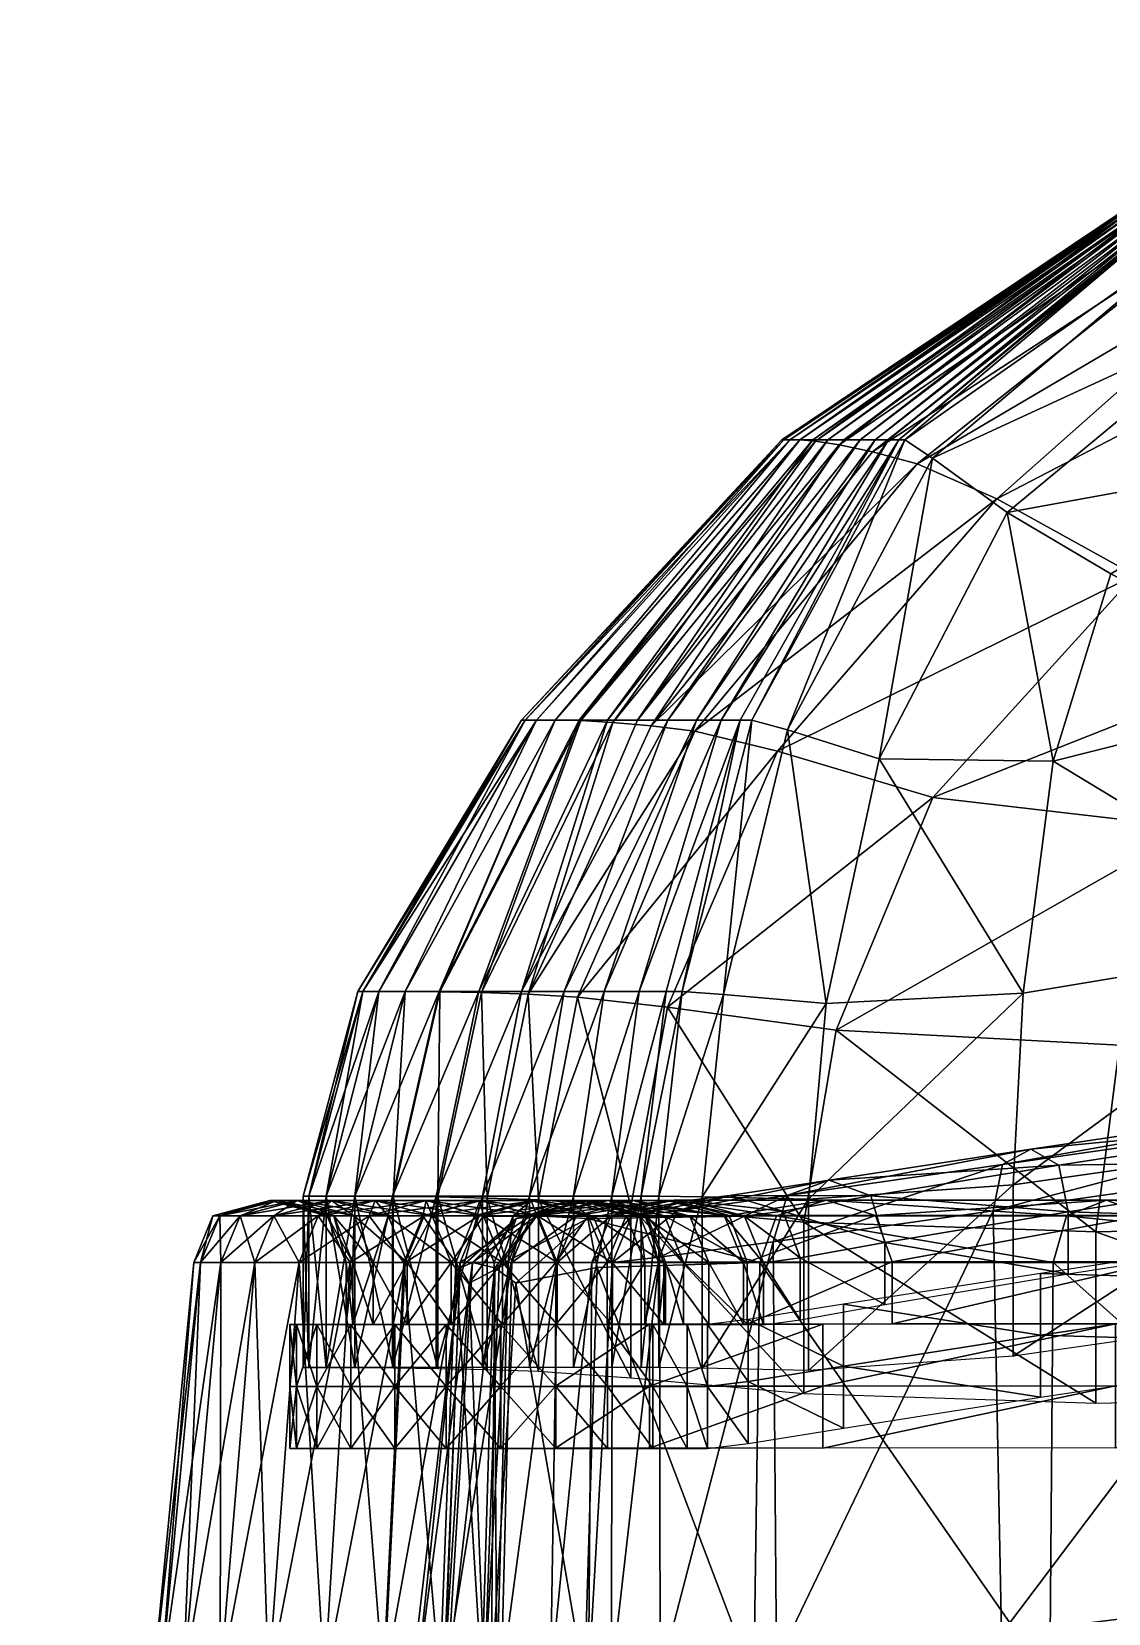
# Model space of a CAD drawing. Header units: centimetres. Extents: x -527 to 527, y -500 to 500.
# Drawn here: x -522.11 to -503, y 467.84 to 495.91 of the extents above; entities that cross this region are included whole.
import ezdxf

# ---------------------------------------------------------------- set-up
doc = ezdxf.new("R2010")
doc.units = ezdxf.units.CM
for name, color, linetype, true_color in [('Object015', 7, 'Continuous', 0x068771), ('Object017', 7, 'Continuous', 0x068771), ('Object021', 7, 'Continuous', 0x3d8706)]:
    doc.layers.add(name, color=color, linetype=linetype, true_color=true_color)

msp = doc.modelspace()

# ---------------------------------------------------------------- meshes
at = {"layer": 'Object015', "color": 31, "true_color": 0xe4b899}
mesh = msp.add_polyface(dxfattribs=at)
corners = [(-498.08, 473.69, -368.021), (-498.08, 472.59, -368.025), (-488.425, 473.692, -368.695), (-488.425, 474.792, -368.691), (-498.08, 474.79, -368.017), (-488.425, 475.892, -368.687), (-504.208, 473.872, -366.76), (-504.208, 472.772, -366.764), (-504.208, 471.672, -366.768), (-507.701, 472.224, -364.778), (-507.701, 471.124, -364.782), (-507.701, 473.324, -364.774), (-509.392, 473.051, -361.477), (-509.392, 471.951, -361.481), (-509.392, 470.851, -361.485), (-510.112, 471.862, -356.289), (-510.112, 470.762, -356.293), (-510.112, 472.962, -356.285), (-510.473, 472.964, -348.722), (-510.473, 471.864, -348.726), (-510.473, 470.764, -348.73), (-508.069, 471.872, 166.108), (-508.069, 470.772, 166.104), (-511.141, 470.768, 154.7), (-511.141, 471.869, 154.704), (-508.069, 472.972, 166.112), (-511.141, 472.969, 154.708), (-502.876, 472.975, 173.736), (-502.876, 471.875, 173.732), (-502.876, 470.775, 173.728), (-494.84, 471.877, 178.309), (-494.84, 470.777, 178.305), (-494.84, 472.977, 178.313)]
mesh.append_faces([[corners[k] for k in face] for face in [(0, 1, 2), (2, 3, 0), (4, 0, 3), (3, 5, 4), (0, 4, 6), (6, 7, 0), (1, 0, 7), (7, 8, 1), (9, 10, 8), (8, 7, 9), (11, 9, 7), (7, 6, 11), (9, 11, 12), (12, 13, 9), (10, 9, 13), (13, 14, 10), (15, 16, 14), (14, 13, 15), (17, 15, 13), (13, 12, 17), (15, 17, 18), (18, 19, 15), (16, 15, 19), (19, 20, 16), (21, 22, 23), (23, 24, 21), (25, 21, 24), (24, 26, 25), (21, 25, 27), (27, 28, 21), (22, 21, 28), (28, 29, 22), (30, 31, 29), (29, 28, 30), (32, 30, 28), (28, 27, 32)]], dxfattribs={"vtx2": -1, "color": 31})
mesh = msp.add_polyface(dxfattribs=at)
corners = [(-515.66, 472.965, -226.563), (-515.66, 471.865, -226.568), (-514.753, 471.865, -257.685), (-515.66, 470.765, -226.572), (-514.753, 470.765, -257.689), (-516.444, 471.865, -192.535), (-516.444, 470.765, -192.54), (-516.444, 472.965, -192.531), (-517.046, 472.965, -156.652), (-517.046, 471.865, -156.656), (-517.046, 470.765, -156.66), (-517.407, 471.865, -119.996), (-517.407, 470.765, -120), (-517.407, 472.965, -119.992), (-517.527, 472.965, -82.942), (-517.527, 471.865, -82.946), (-517.527, 470.765, -82.95), (-517.407, 471.865, -45.896), (-517.407, 470.765, -45.9), (-517.407, 472.965, -45.892), (-517.046, 472.965, -9.232), (-517.046, 471.865, -9.236), (-517.046, 470.765, -9.24), (-516.444, 471.865, 26.644), (-516.444, 470.765, 26.64), (-516.444, 472.965, 26.648), (-515.66, 472.965, 60.575), (-515.66, 471.865, 60.571), (-515.66, 470.765, 60.567), (-514.753, 471.865, 91.374), (-514.753, 472.965, 91.378)]
mesh.append_faces([[corners[k] for k in face] for face in [(0, 1, 2), (1, 3, 4), (5, 6, 3), (3, 1, 5), (7, 5, 1), (1, 0, 7), (5, 7, 8), (8, 9, 5), (6, 5, 9), (9, 10, 6), (11, 12, 10), (10, 9, 11), (13, 11, 9), (9, 8, 13), (11, 13, 14), (14, 15, 11), (12, 11, 15), (15, 16, 12), (17, 18, 16), (16, 15, 17), (19, 17, 15), (15, 14, 19), (17, 19, 20), (20, 21, 17), (18, 17, 21), (21, 22, 18), (23, 24, 22), (22, 21, 23), (25, 23, 21), (21, 20, 25), (23, 25, 26), (26, 27, 23), (24, 23, 27), (27, 28, 24), (28, 27, 29), (27, 26, 30)]], dxfattribs={"vtx2": -1, "color": 31})
mesh = msp.add_polyface(dxfattribs=at)
corners = [(-511.086, 471.864, -338.312), (-511.086, 470.764, -338.316), (-510.473, 470.764, -348.73), (-510.473, 471.864, -348.726), (-511.086, 472.964, -338.308), (-510.473, 472.964, -348.722), (-511.886, 472.964, -324.538), (-511.886, 471.864, -324.542), (-511.886, 470.764, -324.546), (-512.805, 471.864, -306.909), (-512.805, 470.764, -306.913), (-512.805, 472.964, -306.905), (-513.782, 472.964, -284.817), (-513.782, 471.865, -284.821), (-513.782, 470.764, -284.825), (-514.753, 471.865, -257.685), (-514.753, 470.765, -257.689), (-514.753, 472.964, -257.681), (-515.66, 472.965, -226.563), (-515.66, 471.865, -226.568), (-514.753, 471.865, 91.374), (-514.753, 470.765, 91.37), (-515.66, 470.765, 60.567), (-514.753, 472.965, 91.378), (-515.66, 471.865, 60.571), (-513.784, 472.966, 117.852), (-513.784, 471.866, 117.848), (-513.784, 470.766, 117.844), (-512.813, 471.867, 138.788), (-512.813, 470.767, 138.784), (-512.813, 472.967, 138.792), (-511.141, 472.969, 154.708), (-511.141, 471.869, 154.704), (-511.141, 470.768, 154.7)]
mesh.append_faces([[corners[k] for k in face] for face in [(0, 1, 2), (2, 3, 0), (4, 0, 3), (3, 5, 4), (0, 4, 6), (6, 7, 0), (1, 0, 7), (7, 8, 1), (9, 10, 8), (8, 7, 9), (11, 9, 7), (7, 6, 11), (9, 11, 12), (12, 13, 9), (10, 9, 13), (13, 14, 10), (15, 16, 14), (14, 13, 15), (17, 15, 13), (13, 12, 17), (15, 17, 18), (16, 15, 19), (20, 21, 22), (23, 20, 24), (20, 23, 25), (25, 26, 20), (21, 20, 26), (26, 27, 21), (28, 29, 27), (27, 26, 28), (30, 28, 26), (26, 25, 30), (28, 30, 31), (31, 32, 28), (29, 28, 32), (32, 33, 29)]], dxfattribs={"vtx2": -1, "color": 31})
at = {"layer": 'Object017', "color": 31, "true_color": 0xe4b899}
mesh = msp.add_polyface(dxfattribs=at)
corners = [(-492.933, 495.645, 96.768), (-501.94, 492.599, 94.766), (-501.222, 492.351, 121.222), (-493.409, 495.844, 65.631), (-502.352, 492.723, 63.749), (-493.583, 495.91, 31.158), (-502.549, 492.764, 29.476), (-493.602, 495.91, -5.267), (-502.624, 492.764, -6.748), (-493.469, 495.91, -306.783), (-502.094, 492.764, -306.863), (-502.216, 492.764, -284.562), (-493.5, 495.91, -284.361), (-493.44, 495.91, -324.584), (-501.979, 492.764, -324.604), (-493.415, 495.91, -338.407), (-501.879, 492.764, -338.407), (-493.396, 495.91, -348.893), (-501.802, 492.764, -348.893), (-492.008, 495.248, 123.184), (-500.106, 491.937, 141.813), (-508.653, 488.663, -155.764), (-502.624, 492.764, -154.881), (-502.549, 492.764, -191.106), (-493.583, 495.91, -190.225), (-493.602, 495.91, -153.8), (-493.558, 495.91, -224.909), (-502.451, 492.764, -225.549), (-508.477, 488.663, -191.825), (-493.53, 495.91, -256.679), (-502.338, 492.764, -257.079), (-508.653, 488.663, -7.958), (-502.67, 492.764, -43.62), (-493.613, 495.91, -42.258), (-493.617, 495.91, -79.533), (-502.685, 492.764, -80.815), (-508.76, 488.663, -44.731), (-493.613, 495.91, -116.809), (-502.67, 492.764, -118.01), (-506.721, 488.663, -348.893), (-501.756, 492.764, -356.683), (-493.384, 495.91, -356.683), (-493.178, 495.35, -362.194), (-501.427, 492.306, -362.126), (-492.574, 493.671, -365.844), (-500.501, 490.933, -365.571)]
mesh.append_faces([[corners[k] for k in face] for face in [(0, 1, 2), (3, 4, 1), (5, 6, 4), (4, 3, 5), (6, 5, 7), (7, 8, 6), (9, 10, 11), (11, 12, 9), (13, 14, 10), (15, 16, 14), (17, 18, 16), (19, 2, 20), (21, 22, 23), (24, 23, 22), (22, 25, 24), (23, 24, 26), (26, 27, 23), (28, 23, 27), (29, 30, 27), (27, 26, 29), (30, 29, 12), (12, 11, 30), (31, 8, 32), (33, 32, 8), (8, 7, 33), (32, 33, 34), (34, 35, 32), (36, 32, 35), (37, 38, 35), (35, 34, 37), (38, 37, 25), (25, 22, 38), (39, 18, 40), (41, 40, 18), (42, 43, 40), (44, 45, 43)]], dxfattribs={"vtx2": -1, "color": 31})
mesh = msp.add_polyface(dxfattribs=at)
corners = [(-501.94, 492.599, 94.766), (-507.777, 488.579, 93.131), (-507.187, 488.453, 119.62), (-502.352, 492.723, 63.749), (-508.196, 488.642, 62.213), (-502.549, 492.764, 29.476), (-508.477, 488.663, 28.103), (-502.624, 492.764, -6.748), (-508.653, 488.663, -7.958), (-502.094, 492.764, -306.863), (-507.407, 488.663, -306.928), (-507.694, 488.663, -284.725), (-501.979, 492.764, -324.604), (-507.137, 488.663, -324.62), (-501.879, 492.764, -338.407), (-506.902, 488.663, -338.407), (-501.802, 492.764, -348.893), (-506.721, 488.663, -348.893), (-509.329, 483.691, -356.683), (-509.532, 483.691, -348.893), (-506.613, 488.663, -356.683), (-508.695, 483.519, -362.108), (-506.122, 488.341, -362.076), (-508.872, 483.139, 155.308), (-506.118, 482.316, 165.851), (-502.529, 486.264, 165.789), (-504.979, 487.62, 155.77), (-502.549, 492.764, -191.106), (-508.477, 488.663, -191.825), (-508.653, 488.663, -155.764), (-502.451, 492.764, -225.549), (-508.246, 488.663, -226.073), (-502.338, 492.764, -257.079), (-507.98, 488.663, -257.406), (-502.216, 492.764, -284.562), (-511.116, 483.592, 118.737), (-502.67, 492.764, -43.62), (-508.76, 488.663, -44.731), (-502.685, 492.764, -80.815), (-508.795, 488.663, -81.861), (-502.67, 492.764, -118.01), (-508.76, 488.663, -118.99), (-502.624, 492.764, -154.881), (-509.871, 483.691, -338.407), (-510.311, 483.691, -324.629), (-510.817, 483.691, -306.964), (-511.354, 483.691, -284.815), (-507.066, 483.004, -365.498), (-504.797, 487.373, -365.37), (-503.982, 482.965, -367.48), (-510.34, 483.492, 139.683), (-506.393, 488.242, 140.44)]
mesh.append_faces([[corners[k] for k in face] for face in [(0, 1, 2), (3, 4, 1), (5, 6, 4), (7, 8, 6), (9, 10, 11), (12, 13, 10), (14, 15, 13), (16, 17, 15), (18, 19, 17), (17, 20, 18), (21, 18, 20), (20, 22, 21), (23, 24, 25), (25, 26, 23), (27, 28, 29), (30, 31, 28), (32, 33, 31), (34, 11, 33), (35, 2, 1), (36, 37, 8), (38, 39, 37), (40, 41, 39), (42, 29, 41), (43, 15, 17), (17, 19, 43), (15, 43, 44), (44, 13, 15), (45, 10, 13), (46, 11, 10), (33, 11, 46), (47, 21, 22), (22, 48, 47), (49, 47, 48), (50, 23, 26), (26, 51, 50), (51, 2, 35)]], dxfattribs={"vtx2": -1, "color": 31})
mesh = msp.add_polyface(dxfattribs=at)
corners = [(-507.187, 488.453, 119.62), (-501.222, 492.351, 121.222), (-501.94, 492.599, 94.766), (-507.777, 488.579, 93.131), (-502.352, 492.723, 63.749), (-508.196, 488.642, 62.213), (-502.549, 492.764, 29.476), (-508.477, 488.663, 28.103), (-502.624, 492.764, -6.748), (-507.694, 488.663, -284.725), (-502.216, 492.764, -284.562), (-502.094, 492.764, -306.863), (-507.407, 488.663, -306.928), (-501.979, 492.764, -324.604), (-507.137, 488.663, -324.62), (-501.879, 492.764, -338.407), (-506.902, 488.663, -338.407), (-501.802, 492.764, -348.893), (-496.332, 489.124, 167.107), (-502.529, 486.264, 165.789), (-499.764, 484.834, 170.793), (-494.661, 486.264, 173.344), (-498.505, 490.986, 156.966), (-504.979, 487.62, 155.77), (-500.106, 491.937, 141.813), (-506.393, 488.242, 140.44), (-498.984, 484.222, -368.682), (-503.982, 482.965, -367.48), (-502.956, 486.284, -366.882), (-499.51, 488.339, -367.571), (-498.764, 479.802, -369.182), (-506.118, 482.316, 165.851), (-501.532, 481.787, 172.586), (-508.246, 488.663, -226.073), (-502.451, 492.764, -225.549), (-502.338, 492.764, -257.079), (-507.98, 488.663, -257.406), (-508.795, 488.663, -81.861), (-502.685, 492.764, -80.815), (-502.67, 492.764, -118.01), (-508.76, 488.663, -118.99), (-502.624, 492.764, -154.881), (-501.756, 492.764, -356.683), (-506.613, 488.663, -356.683), (-506.721, 488.663, -348.893), (-501.427, 492.306, -362.126), (-506.122, 488.341, -362.076), (-500.501, 490.933, -365.571), (-504.797, 487.373, -365.37), (-491.655, 490.618, -368.065), (-494.568, 482.316, 176.783)]
mesh.append_faces([[corners[k] for k in face] for face in [(0, 1, 2), (3, 2, 4), (5, 4, 6), (7, 6, 8), (9, 10, 11), (12, 11, 13), (14, 13, 15), (16, 15, 17), (18, 19, 20), (20, 21, 18), (19, 18, 22), (22, 23, 19), (24, 25, 23), (23, 22, 24), (25, 24, 1), (1, 0, 25), (26, 27, 28), (28, 29, 26), (27, 26, 30), (31, 32, 20), (20, 19, 31), (33, 34, 35), (36, 35, 10), (37, 38, 39), (40, 39, 41), (42, 43, 44), (43, 42, 45), (45, 46, 43), (47, 48, 46), (46, 45, 47), (49, 29, 47), (48, 47, 29), (29, 28, 48), (32, 50, 21), (21, 20, 32), (48, 28, 27)]], dxfattribs={"vtx2": -1, "color": 31})
mesh = msp.add_polyface(dxfattribs=at)
corners = [(-512.819, 483.691, -192.221), (-513.15, 483.691, -156.25), (-508.653, 488.663, -155.764), (-508.477, 488.663, -191.825), (-512.388, 483.691, -226.361), (-508.246, 488.663, -226.073), (-512.819, 483.691, 27.346), (-508.477, 488.663, 28.103), (-508.653, 488.663, -7.958), (-513.15, 483.691, -8.624), (-515.481, 478.875, 27.01), (-512.364, 483.681, 61.366), (-508.196, 488.642, 62.213), (-511.793, 483.651, 92.23), (-507.777, 488.579, 93.131), (-511.116, 483.592, 118.737), (-513.349, 483.691, -119.531), (-508.76, 488.663, -118.99), (-516.228, 478.875, -119.771), (-516.321, 478.875, -82.694), (-513.415, 483.691, -82.437), (-508.795, 488.663, -81.861), (-513.349, 483.691, -45.344), (-508.76, 488.663, -44.731), (-516.228, 478.875, -45.616), (-515.948, 478.875, -8.921), (-511.327, 478.875, -338.407), (-509.871, 483.691, -338.407), (-509.532, 483.691, -348.893), (-511.947, 478.875, -324.633), (-510.311, 483.691, -324.629), (-507.137, 488.663, -324.62), (-510.817, 483.691, -306.964), (-512.66, 478.875, -306.98), (-513.417, 478.875, -284.855), (-511.354, 483.691, -284.815), (-507.407, 488.663, -306.928), (-511.889, 483.691, -257.586), (-514.171, 478.875, -257.667), (-507.98, 488.663, -257.406), (-510.34, 483.492, 139.683), (-506.393, 488.242, 140.44)]
mesh.append_faces([[corners[k] for k in face] for face in [(0, 1, 2), (2, 3, 0), (4, 0, 3), (3, 5, 4), (6, 7, 8), (8, 9, 6), (10, 6, 9), (7, 6, 11), (11, 12, 7), (13, 14, 12), (12, 11, 13), (14, 13, 15), (16, 17, 2), (2, 1, 16), (18, 16, 1), (19, 20, 16), (17, 16, 20), (20, 21, 17), (22, 23, 21), (21, 20, 22), (24, 22, 20), (25, 9, 22), (23, 22, 9), (9, 8, 23), (26, 27, 28), (29, 30, 27), (31, 30, 32), (33, 32, 30), (34, 35, 32), (36, 32, 35), (37, 35, 34), (4, 37, 38), (37, 4, 5), (5, 39, 37), (35, 37, 39), (15, 40, 41)]], dxfattribs={"vtx2": -1, "color": 31})
mesh = msp.add_polyface(dxfattribs=at)
corners = [(-512.819, 483.691, -192.221), (-512.388, 483.691, -226.361), (-514.874, 478.875, -226.489), (-515.481, 478.875, -192.397), (-513.15, 483.691, -156.25), (-515.948, 478.875, -156.466), (-513.15, 483.691, -8.624), (-515.948, 478.875, -8.921), (-515.481, 478.875, 27.01), (-512.819, 483.691, 27.346), (-514.862, 478.87, 60.989), (-512.364, 483.681, 61.366), (-514.123, 478.855, 91.83), (-511.793, 483.651, 92.23), (-513.298, 478.825, 118.345), (-516.228, 478.875, -119.771), (-513.349, 483.691, -119.531), (-516.321, 478.875, -82.694), (-513.415, 483.691, -82.437), (-516.228, 478.875, -45.616), (-513.349, 483.691, -45.344), (-513.417, 478.875, -284.855), (-514.171, 478.875, -257.667), (-511.889, 483.691, -257.586), (-514.931, 475.241, -257.693), (-515.702, 475.241, -226.532), (-516.369, 475.241, -192.456), (-516.88, 475.241, -156.539), (-513.115, 475.175, 139.235), (-512.421, 478.775, 139.347), (-516.369, 475.241, 26.898), (-516.88, 475.241, -9.019), (-515.694, 475.238, 60.864), (-514.899, 475.228, 91.697), (-514.026, 475.208, 118.214), (-517.187, 475.241, -119.851), (-517.29, 475.241, -82.779), (-517.187, 475.241, -45.707), (-512.66, 478.875, -306.98), (-513.274, 475.241, -306.985), (-514.105, 475.241, -284.868)]
mesh.append_faces([[corners[k] for k in face] for face in [(0, 1, 2), (2, 3, 0), (4, 0, 3), (3, 5, 4), (6, 7, 8), (9, 8, 10), (10, 11, 9), (11, 10, 12), (13, 12, 14), (4, 5, 15), (16, 15, 17), (18, 17, 19), (20, 19, 7), (21, 22, 23), (22, 2, 1), (24, 22, 21), (25, 2, 22), (26, 3, 2), (3, 26, 27), (27, 5, 3), (28, 29, 14), (30, 8, 7), (7, 31, 30), (32, 10, 8), (33, 12, 10), (34, 14, 12), (35, 15, 5), (5, 27, 35), (15, 35, 36), (36, 17, 15), (37, 19, 17), (17, 36, 37), (19, 37, 31), (31, 7, 19), (38, 39, 40), (40, 21, 38)]], dxfattribs={"vtx2": -1, "color": 31})
mesh = msp.add_polyface(dxfattribs=at)
corners = [(-510.563, 478.875, -356.683), (-510.85, 478.875, -348.893), (-509.532, 483.691, -348.893), (-514.123, 478.855, 91.83), (-511.793, 483.651, 92.23), (-512.364, 483.681, 61.366), (-513.298, 478.825, 118.345), (-511.116, 483.592, 118.737), (-511.327, 478.875, -338.407), (-509.871, 483.691, -338.407), (-511.947, 478.875, -324.633), (-510.311, 483.691, -324.629), (-512.66, 478.875, -306.98), (-510.817, 483.691, -306.964), (-513.417, 478.875, -284.855), (-510.34, 483.492, 139.683), (-512.421, 478.775, 139.347), (-508.872, 483.139, 155.308), (-510.823, 478.598, 155.237), (-510.975, 475.241, -356.683), (-509.829, 478.822, -362.162), (-510.207, 475.228, -362.18), (-510.975, 472.2, -356.683), (-510.207, 472.187, -362.18), (-511.289, 472.2, -348.893), (-511.289, 475.241, -348.893), (-513.115, 475.175, 139.235), (-513.115, 472.134, 139.235), (-511.473, 472.016, 155.213), (-511.473, 475.057, 155.213), (-508.403, 474.783, 166.605), (-508.403, 471.741, 166.605), (-511.813, 475.241, -338.407), (-511.813, 472.2, -338.407), (-512.493, 472.2, -324.635), (-512.493, 475.241, -324.635), (-513.274, 475.241, -306.985), (-513.274, 472.2, -306.985)]
mesh.append_faces([[corners[k] for k in face] for face in [(0, 1, 2), (3, 4, 5), (6, 7, 4), (2, 1, 8), (9, 8, 10), (11, 10, 12), (13, 12, 14), (15, 7, 6), (6, 16, 15), (17, 15, 16), (16, 18, 17), (19, 0, 20), (20, 21, 19), (22, 19, 21), (21, 23, 22), (19, 22, 24), (24, 25, 19), (0, 19, 25), (25, 1, 0), (26, 27, 28), (28, 29, 26), (16, 26, 29), (29, 18, 16), (18, 29, 30), (29, 28, 31), (32, 8, 1), (1, 25, 32), (33, 32, 25), (25, 24, 33), (32, 33, 34), (34, 35, 32), (8, 32, 35), (35, 10, 8), (36, 12, 10), (10, 35, 36), (35, 34, 37)]], dxfattribs={"vtx2": -1, "color": 31})
mesh = msp.add_polyface(dxfattribs=at)
corners = [(-498.764, 479.802, -369.182), (-504.515, 478.842, -367.878), (-503.982, 482.965, -367.48), (-509.329, 483.691, -356.683), (-508.695, 483.519, -362.108), (-509.829, 478.822, -362.162), (-510.563, 478.875, -356.683), (-509.532, 483.691, -348.893), (-506.118, 482.316, 165.851), (-508.872, 483.139, 155.308), (-510.823, 478.598, 155.237), (-507.832, 478.187, 166.417), (-501.532, 481.787, 172.586), (-502.803, 477.922, 173.803), (-494.568, 482.316, 176.783), (-495.088, 478.187, 178.313), (-507.066, 483.004, -365.498), (-508.008, 478.663, -365.716), (-498.691, 476.3, -369.348), (-498.691, 473.259, -369.348), (-504.692, 472.399, -368.011), (-504.692, 475.44, -368.011), (-495.262, 474.783, 178.823), (-503.226, 474.607, 174.208), (-495.262, 471.741, 178.823), (-503.226, 471.565, 174.208), (-508.322, 475.189, -365.789), (-508.322, 472.147, -365.789), (-510.207, 472.187, -362.18), (-510.207, 475.228, -362.18), (-508.403, 474.783, 166.605), (-508.403, 471.741, 166.605), (-511.473, 475.057, 155.213)]
mesh.append_faces([[corners[k] for k in face] for face in [(0, 1, 2), (3, 4, 5), (5, 6, 3), (7, 3, 6), (8, 9, 10), (10, 11, 8), (12, 8, 11), (11, 13, 12), (14, 12, 13), (13, 15, 14), (16, 2, 1), (1, 17, 16), (4, 16, 17), (17, 5, 4), (18, 19, 20), (20, 21, 18), (0, 18, 21), (21, 1, 0), (22, 15, 13), (13, 23, 22), (24, 22, 23), (23, 25, 24), (26, 17, 1), (1, 21, 26), (27, 26, 21), (21, 20, 27), (26, 27, 28), (28, 29, 26), (17, 26, 29), (29, 5, 17), (30, 11, 10), (31, 30, 32), (30, 31, 25), (25, 23, 30), (11, 30, 23), (23, 13, 11)]], dxfattribs={"vtx2": -1, "color": 31})
mesh = msp.add_polyface(dxfattribs=at)
corners = [(-513.417, 478.875, -284.855), (-514.105, 475.241, -284.868), (-514.931, 475.241, -257.693), (-514.931, 472.2, -257.693), (-514.105, 472.2, -284.869), (-515.702, 472.2, -226.532), (-515.702, 475.241, -226.532), (-514.171, 478.875, -257.667), (-514.874, 478.875, -226.489), (-516.369, 475.241, -192.456), (-516.369, 472.2, -192.456), (-516.88, 472.2, -156.539), (-516.88, 475.241, -156.539), (-513.298, 478.825, 118.345), (-514.026, 475.208, 118.214), (-513.115, 475.175, 139.235), (-513.115, 472.134, 139.235), (-514.026, 472.167, 118.214), (-516.369, 472.2, 26.898), (-516.369, 475.241, 26.898), (-516.88, 475.241, -9.019), (-516.88, 472.2, -9.019), (-515.694, 472.196, 60.864), (-515.694, 475.238, 60.864), (-515.481, 478.875, 27.01), (-514.862, 478.87, 60.989), (-514.899, 475.228, 91.697), (-514.899, 472.186, 91.697), (-514.123, 478.855, 91.83), (-517.187, 472.2, -119.851), (-517.187, 475.241, -119.851), (-517.29, 472.2, -82.779), (-517.29, 475.241, -82.779), (-517.187, 472.2, -45.707), (-517.187, 475.241, -45.707), (-513.274, 472.2, -306.985), (-513.274, 475.241, -306.985), (-512.493, 475.241, -324.635)]
mesh.append_faces([[corners[k] for k in face] for face in [(0, 1, 2), (3, 2, 1), (1, 4, 3), (2, 3, 5), (5, 6, 2), (7, 2, 6), (8, 6, 9), (10, 9, 6), (6, 5, 10), (9, 10, 11), (11, 12, 9), (13, 14, 15), (16, 15, 14), (14, 17, 16), (18, 19, 20), (20, 21, 18), (19, 18, 22), (22, 23, 19), (24, 19, 23), (25, 23, 26), (27, 26, 23), (23, 22, 27), (26, 27, 17), (17, 14, 26), (28, 26, 14), (29, 30, 12), (12, 11, 29), (30, 29, 31), (31, 32, 30), (33, 34, 32), (32, 31, 33), (34, 33, 21), (21, 20, 34), (35, 36, 37), (36, 35, 4), (4, 1, 36)]], dxfattribs={"vtx2": -1, "color": 31})
at = {"layer": 'Object021', "color": 31, "true_color": 0xe4b899}
mesh = msp.add_polyface(dxfattribs=at)
corners = [(-494.998, 475.174, 178.638), (-494.54, 474.906, 177.721), (-502.319, 474.904, 173.459), (-503.032, 475.173, 174.23), (-495.456, 474.892, 179.553), (-503.745, 474.892, 174.998), (-508.011, 475.171, 167.179), (-508.891, 474.891, 167.701), (-507.132, 474.9, 166.655), (-507.958, 475.525, -365.003), (-507.214, 475.245, -364.317), (-503.88, 475.793, -366.165), (-504.38, 476.074, -367.062), (-508.702, 475.256, -365.691), (-504.881, 475.806, -367.962), (-498.176, 476.992, -368.35), (-498.452, 476.725, -369.337), (-497.9, 476.71, -367.364), (-488.354, 477.812, -368.021), (-488.462, 478.094, -369.026), (-488.569, 477.827, -370.033), (-495.609, 474.065, 179.855), (-503.983, 474.065, 175.252), (-508.95, 474.432, -365.923), (-505.048, 474.984, -368.264), (-498.544, 475.902, -369.669), (-488.605, 477.004, -370.372), (-497.808, 475.882, -367.039), (-497.808, 474.782, -367.043), (-488.319, 475.884, -367.693), (-488.319, 476.984, -367.689), (-503.713, 474.965, -365.868), (-503.713, 473.865, -365.872), (-506.966, 474.418, -364.092), (-506.838, 474.076, 166.478), (-502.081, 474.081, 173.2)]
mesh.append_faces([[corners[k] for k in face] for face in [(0, 1, 2), (2, 3, 0), (4, 0, 3), (3, 5, 4), (6, 7, 5), (5, 3, 6), (8, 6, 3), (3, 2, 8), (9, 10, 11), (11, 12, 9), (13, 9, 12), (12, 14, 13), (15, 16, 14), (14, 12, 15), (17, 15, 12), (12, 11, 17), (15, 17, 18), (18, 19, 15), (16, 15, 19), (19, 20, 16), (21, 4, 5), (22, 5, 7), (23, 13, 14), (14, 24, 23), (16, 25, 24), (24, 14, 16), (25, 16, 20), (20, 26, 25), (27, 28, 29), (17, 27, 30), (27, 17, 11), (11, 31, 27), (28, 27, 31), (31, 32, 28), (10, 33, 31), (31, 11, 10), (34, 8, 2), (35, 2, 1)]], dxfattribs={"vtx2": -1, "color": 31})
mesh = msp.add_polyface(dxfattribs=at)
corners = [(-495.632, 466.643, 179.851), (-495.702, 446.577, 179.847), (-483.918, 446.577, 182.258), (-504.039, 466.643, 175.247), (-504.209, 446.577, 175.241), (-509.294, 466.643, 167.866), (-509.625, 446.577, 167.855), (-512.299, 466.62, 161.346), (-510.954, 466.726, -362.209), (-510.926, 446.635, -362.213), (-511.89, 446.577, -356.679), (-508.89, 466.976, -365.927), (-508.711, 446.807, -365.931), (-504.899, 467.475, -368.268), (-504.451, 447.151, -368.272), (-508.513, 413.702, -365.934), (-503.954, 413.875, -368.275), (-497.351, 447.725, -369.677), (-498.246, 468.308, -369.673), (-488.158, 469.307, -370.376), (-496.357, 414.161, -369.68), (-486.815, 448.414, -370.38), (-495.609, 474.065, 179.855), (-483.9, 466.643, 182.262), (-503.983, 474.065, 175.252), (-509.184, 474.065, 167.872), (-512.074, 473.973, 161.337), (-510.963, 474.157, -362.205), (-511.821, 466.643, -356.674), (-508.95, 474.432, -365.923), (-505.048, 474.984, -368.264), (-498.544, 475.902, -369.669), (-488.605, 477.004, -370.372), (-509.476, 474.063, -348.622), (-509.476, 472.963, -348.626), (-509.12, 472.96, -356.056), (-510.088, 474.064, -338.251), (-510.088, 472.964, -338.255), (-510.887, 474.064, -324.48), (-510.887, 472.964, -324.484), (-510.54, 472.97, 156.67), (-510.857, 472.969, 155.172), (-510.857, 474.069, 155.176), (-510.981, 474.069, 154.333), (-510.981, 472.969, 154.329), (-511.223, 472.969, 149.789)]
mesh.append_faces([[corners[k] for k in face] for face in [(0, 1, 2), (1, 0, 3), (3, 4, 1), (5, 6, 4), (4, 3, 5), (6, 5, 7), (8, 9, 10), (11, 12, 9), (9, 8, 11), (12, 11, 13), (13, 14, 12), (15, 12, 14), (16, 14, 17), (18, 17, 14), (14, 13, 18), (17, 18, 19), (20, 17, 21), (22, 0, 23), (0, 22, 24), (24, 3, 0), (25, 5, 3), (3, 24, 25), (5, 25, 26), (26, 7, 5), (27, 8, 28), (29, 11, 8), (8, 27, 29), (11, 29, 30), (30, 13, 11), (31, 18, 13), (13, 30, 31), (32, 19, 18), (33, 34, 35), (36, 37, 34), (38, 39, 37), (40, 41, 42), (43, 44, 45), (42, 41, 44)]], dxfattribs={"vtx2": -1, "color": 31})
mesh = msp.add_polyface(dxfattribs=at)
corners = [(-503.745, 474.892, 174.998), (-503.983, 474.065, 175.252), (-495.609, 474.065, 179.855), (-508.891, 474.891, 167.701), (-509.184, 474.065, 167.872), (-512.237, 474.843, 160.19), (-512.074, 473.973, 161.337), (-510.651, 474.981, -362.056), (-510.963, 474.157, -362.205), (-511.798, 474.065, -356.67), (-498.246, 468.308, -369.673), (-498.544, 475.902, -369.669), (-488.605, 477.004, -370.372), (-506.966, 474.418, -364.092), (-506.966, 473.318, -364.096), (-503.713, 473.865, -365.872), (-503.713, 474.965, -365.868), (-508.779, 474.974, -361.184), (-508.467, 474.148, -361.042), (-508.467, 473.048, -361.046), (-509.12, 474.06, -356.052), (-509.12, 472.96, -356.056), (-509.455, 474.886, -356.126), (-509.812, 474.888, -348.651), (-509.476, 474.063, -348.622), (-509.476, 472.963, -348.626), (-510.088, 474.064, -338.251), (-510.425, 474.889, -338.266), (-511.224, 474.889, -324.495), (-510.887, 474.064, -324.48), (-510.088, 472.964, -338.255), (-510.887, 472.964, -324.484), (-511.807, 474.064, -306.852), (-506.838, 474.076, 166.478), (-506.838, 472.976, 166.474), (-509.408, 472.972, 160.035), (-509.408, 474.072, 160.039), (-507.132, 474.9, 166.655), (-502.319, 474.904, 173.459), (-502.081, 474.081, 173.2), (-502.081, 472.981, 173.196), (-494.387, 474.084, 177.412), (-494.387, 472.984, 177.408), (-494.54, 474.906, 177.721), (-510.54, 474.07, 156.674), (-510.857, 474.069, 155.176), (-511.191, 474.894, 155.254), (-510.874, 474.894, 156.753), (-510.54, 472.97, 156.67), (-511.223, 472.969, 149.789), (-511.223, 474.069, 149.793), (-510.981, 474.069, 154.333), (-511.315, 474.894, 154.411), (-510.981, 472.969, 154.329)]
mesh.append_faces([[corners[k] for k in face] for face in [(0, 1, 2), (3, 4, 1), (5, 6, 4), (7, 8, 9), (10, 11, 12), (13, 14, 15), (15, 16, 13), (17, 18, 13), (14, 13, 18), (18, 19, 14), (20, 21, 19), (19, 18, 20), (22, 20, 18), (23, 24, 20), (21, 20, 24), (25, 24, 26), (27, 26, 24), (28, 29, 26), (30, 26, 29), (31, 29, 32), (33, 34, 35), (35, 36, 33), (37, 33, 36), (38, 39, 33), (34, 33, 39), (39, 40, 34), (41, 42, 40), (40, 39, 41), (43, 41, 39), (44, 45, 46), (36, 44, 47), (44, 36, 35), (35, 48, 44), (45, 44, 48), (49, 50, 51), (52, 51, 50), (46, 45, 51), (53, 51, 45)]], dxfattribs={"vtx2": -1, "color": 31})
mesh = msp.add_polyface(dxfattribs=at)
corners = [(-508.011, 475.171, 167.179), (-507.132, 474.9, 166.655), (-509.732, 474.896, 160.142), (-510.703, 475.168, 160.444), (-508.891, 474.891, 167.701), (-512.237, 474.843, 160.19), (-510.425, 474.889, -338.266), (-511.436, 475.164, -338.319), (-512.235, 475.164, -324.549), (-511.224, 474.889, -324.495), (-509.812, 474.888, -348.651), (-510.822, 475.164, -348.747), (-510.459, 475.163, -356.357), (-511.463, 474.889, -356.59), (-511.831, 474.89, -348.845), (-509.455, 474.886, -356.126), (-508.779, 474.974, -361.184), (-509.715, 475.252, -361.619), (-510.651, 474.981, -362.056), (-507.958, 475.525, -365.003), (-508.702, 475.256, -365.691), (-507.214, 475.245, -364.317), (-509.184, 474.065, 167.872), (-511.798, 474.065, -356.67), (-508.95, 474.432, -365.923), (-510.963, 474.157, -362.205), (-506.966, 474.418, -364.092), (-508.467, 474.148, -361.042), (-509.12, 474.06, -356.052), (-509.476, 474.063, -348.622), (-510.088, 474.064, -338.251), (-510.887, 474.064, -324.48), (-512.144, 474.889, -306.866), (-509.408, 474.072, 160.039), (-511.191, 474.894, 155.254), (-510.874, 474.894, 156.753), (-510.54, 474.07, 156.674), (-511.876, 475.167, 156.98), (-512.193, 475.167, 155.481), (-511.223, 474.069, 149.793), (-511.558, 474.893, 149.863), (-511.315, 474.894, 154.411), (-510.981, 474.069, 154.333)]
mesh.append_faces([[corners[k] for k in face] for face in [(0, 1, 2), (2, 3, 0), (4, 0, 3), (3, 5, 4), (6, 7, 8), (8, 9, 6), (7, 6, 10), (10, 11, 7), (12, 13, 14), (14, 11, 12), (15, 12, 11), (11, 10, 15), (12, 15, 16), (16, 17, 12), (13, 12, 17), (17, 18, 13), (19, 20, 18), (18, 17, 19), (21, 19, 17), (17, 16, 21), (22, 4, 5), (23, 13, 18), (20, 24, 25), (25, 18, 20), (26, 21, 16), (27, 16, 15), (28, 15, 10), (29, 10, 6), (30, 6, 9), (31, 9, 32), (33, 2, 1), (34, 35, 36), (35, 2, 33), (37, 3, 2), (2, 35, 37), (35, 34, 38), (39, 40, 41), (42, 41, 34)]], dxfattribs={"vtx2": -1, "color": 31})
mesh = msp.add_polyface(dxfattribs=at)
corners = [(-516.794, 475.165, 26.663), (-517.806, 474.89, 26.682), (-517.022, 474.89, 60.619), (-517.396, 475.165, -9.219), (-518.408, 474.89, -9.206), (-517.757, 475.165, -45.881), (-518.769, 474.89, -45.875), (-516.744, 474.89, -45.889), (-516.865, 474.89, -82.934), (-517.877, 475.165, -82.933), (-518.89, 474.89, -82.934), (-517.757, 475.165, -119.986), (-518.769, 474.89, -119.994), (-516.744, 474.89, -119.98), (-516.383, 474.89, -156.636), (-517.396, 475.165, -156.648), (-518.408, 474.89, -156.663), (-516.794, 475.165, -192.53), (-517.806, 474.89, -192.551), (-516.01, 475.165, -226.565), (-517.022, 474.89, -226.593), (-517.36, 474.065, 60.625), (-516.452, 474.065, 91.442), (-518.144, 474.065, 26.686), (-518.746, 474.065, -9.205), (-519.107, 474.065, -45.876), (-519.227, 474.065, -82.938), (-519.107, 474.065, -119.999), (-518.746, 474.065, -156.67), (-518.144, 474.065, -192.561), (-517.36, 474.065, -226.605)]
mesh.append_faces([[corners[k] for k in face] for face in [(0, 1, 2), (1, 0, 3), (3, 4, 1), (5, 6, 4), (4, 3, 5), (7, 5, 3), (5, 7, 8), (8, 9, 5), (6, 5, 9), (9, 10, 6), (11, 12, 10), (10, 9, 11), (13, 11, 9), (9, 8, 13), (11, 13, 14), (14, 15, 11), (12, 11, 15), (15, 16, 12), (17, 18, 16), (16, 15, 17), (19, 20, 18), (2, 21, 22), (1, 23, 21), (21, 2, 1), (23, 1, 4), (4, 24, 23), (6, 25, 24), (24, 4, 6), (25, 6, 10), (10, 26, 25), (12, 27, 26), (26, 10, 12), (27, 12, 16), (16, 28, 27), (18, 29, 28), (28, 16, 18), (29, 18, 20), (20, 30, 29)]], dxfattribs={"vtx2": -1, "color": 31})
mesh = msp.add_polyface(dxfattribs=at)
corners = [(-515.103, 475.165, 91.399), (-516.115, 474.89, 91.433), (-515.164, 474.89, 117.579), (-514.998, 474.89, 60.564), (-516.01, 475.165, 60.593), (-517.022, 474.89, 60.619), (-516.794, 475.165, 26.663), (-515.782, 474.89, 26.642), (-516.383, 474.89, -9.233), (-517.396, 475.165, -9.219), (-516.744, 474.89, -45.889), (-515.782, 474.89, -192.511), (-516.794, 475.165, -192.53), (-517.396, 475.165, -156.648), (-516.383, 474.89, -156.636), (-514.998, 474.89, -226.539), (-516.01, 475.165, -226.565), (-517.806, 474.89, -192.551), (-515.103, 475.165, -257.684), (-516.115, 474.89, -257.72), (-517.022, 474.89, -226.593), (-516.452, 474.065, 91.442), (-515.5, 474.065, 117.597), (-516.452, 474.065, -257.734), (-517.36, 474.065, -226.605), (-515.143, 474.89, -284.866), (-515.481, 474.065, -284.883), (-515.444, 474.064, -192.507), (-514.661, 474.064, -226.533), (-516.046, 474.065, -156.634), (-516.744, 474.89, -119.98), (-516.407, 474.065, -119.981), (-516.865, 474.89, -82.934), (-516.527, 474.065, -82.938), (-516.407, 474.065, -45.894), (-516.046, 474.065, -9.241), (-515.444, 474.065, 26.632)]
mesh.append_faces([[corners[k] for k in face] for face in [(0, 1, 2), (3, 4, 0), (1, 0, 4), (4, 5, 1), (5, 4, 6), (7, 6, 4), (4, 3, 7), (6, 7, 8), (8, 9, 6), (9, 8, 10), (11, 12, 13), (13, 14, 11), (12, 11, 15), (15, 16, 12), (17, 12, 16), (18, 19, 20), (20, 16, 18), (1, 21, 22), (22, 2, 1), (21, 1, 5), (19, 23, 24), (24, 20, 19), (23, 19, 25), (25, 26, 23), (11, 27, 28), (27, 11, 14), (14, 29, 27), (30, 31, 29), (29, 14, 30), (31, 30, 32), (32, 33, 31), (10, 34, 33), (33, 32, 10), (34, 10, 8), (8, 35, 34), (7, 36, 35), (35, 8, 7), (36, 7, 3)]], dxfattribs={"vtx2": -1, "color": 31})
mesh = msp.add_polyface(dxfattribs=at)
corners = [(-515.164, 474.89, 117.579), (-514.153, 475.166, 117.516), (-515.103, 475.165, 91.399), (-514.091, 474.891, 91.362), (-513.143, 474.891, 117.452), (-514.998, 474.89, 60.564), (-514.091, 474.889, -257.651), (-515.103, 475.165, -257.684), (-516.01, 475.165, -226.565), (-514.998, 474.89, -226.539), (-513.12, 474.889, -284.782), (-514.132, 475.165, -284.823), (-516.115, 474.89, -257.72), (-515.143, 474.89, -284.866), (-513.155, 475.164, -306.914), (-514.166, 474.89, -306.964), (-512.235, 475.164, -324.549), (-513.246, 474.89, -324.604), (-513.81, 473.973, 155.361), (-513.507, 474.843, 155.65), (-513.319, 474.891, 154.858), (-513.653, 474.065, 154.93), (-513.564, 474.89, 150.262), (-513.899, 474.065, 150.325), (-514.503, 474.065, -306.984), (-515.481, 474.065, -284.883), (-513.583, 474.065, -324.625), (-512.783, 474.064, -284.771), (-513.754, 474.064, -257.643), (-514.661, 474.064, -226.533), (-515.782, 474.89, -192.511), (-514.661, 474.065, 60.552), (-515.444, 474.065, 26.632), (-513.754, 474.066, 91.348), (-512.806, 474.066, 117.427), (-514.285, 474.064, 157.521), (-513.146, 474.89, 157.266), (-513.24, 475.166, 137.381), (-514.246, 474.89, 137.512), (-514.582, 474.065, 137.553), (-515.5, 474.065, 117.597)]
mesh.append_faces([[corners[k] for k in face] for face in [(0, 1, 2), (3, 2, 1), (1, 4, 3), (2, 3, 5), (6, 7, 8), (8, 9, 6), (7, 6, 10), (10, 11, 7), (12, 7, 11), (11, 13, 12), (14, 15, 13), (13, 11, 14), (16, 17, 15), (18, 19, 20), (21, 20, 22), (22, 23, 21), (15, 24, 25), (25, 13, 15), (24, 15, 17), (17, 26, 24), (27, 10, 6), (28, 6, 9), (9, 29, 28), (29, 9, 30), (5, 31, 32), (3, 33, 31), (31, 5, 3), (33, 3, 4), (4, 34, 33), (35, 36, 19), (37, 38, 22), (4, 1, 37), (38, 37, 1), (1, 0, 38), (38, 39, 23), (23, 22, 38), (39, 38, 0), (0, 40, 39)]], dxfattribs={"vtx2": -1, "color": 31})
mesh = msp.add_polyface(dxfattribs=at)
corners = [(-512.317, 475.167, 154.636), (-513.319, 474.891, 154.858), (-513.507, 474.843, 155.65), (-512.193, 475.167, 155.481), (-511.315, 474.894, 154.411), (-511.191, 474.894, 155.254), (-511.558, 474.893, 149.863), (-512.561, 475.167, 150.063), (-513.564, 474.89, 150.262), (-512.144, 474.889, -306.866), (-513.155, 475.164, -306.914), (-514.132, 475.165, -284.823), (-513.12, 474.889, -284.782), (-511.224, 474.889, -324.495), (-512.235, 475.164, -324.549), (-514.166, 474.89, -306.964), (-511.436, 475.164, -338.319), (-512.447, 474.89, -338.373), (-513.246, 474.89, -324.604), (-510.822, 475.164, -348.747), (-511.831, 474.89, -348.845), (-512.784, 474.065, -338.394), (-513.583, 474.065, -324.625), (-512.168, 474.065, -348.88), (-511.463, 474.889, -356.59), (-511.798, 474.065, -356.67), (-511.807, 474.064, -306.852), (-512.233, 474.892, 137.247), (-511.897, 474.068, 137.2), (-512.806, 474.066, 117.427), (-513.143, 474.891, 117.452), (-511.223, 474.069, 149.793), (-513.886, 473.972, 158.87), (-512.237, 474.843, 160.19), (-513.146, 474.89, 157.266), (-511.876, 475.167, 156.98), (-510.703, 475.168, 160.444), (-510.874, 474.894, 156.753), (-513.24, 475.166, 137.381)]
mesh.append_faces([[corners[k] for k in face] for face in [(0, 1, 2), (2, 3, 0), (4, 0, 3), (3, 5, 4), (0, 4, 6), (6, 7, 0), (1, 0, 7), (7, 8, 1), (9, 10, 11), (11, 12, 9), (10, 9, 13), (13, 14, 10), (15, 10, 14), (16, 17, 18), (18, 14, 16), (17, 16, 19), (19, 20, 17), (17, 21, 22), (22, 18, 17), (21, 17, 20), (20, 23, 21), (24, 25, 23), (23, 20, 24), (26, 9, 12), (27, 28, 29), (29, 30, 27), (28, 27, 6), (6, 31, 28), (32, 33, 34), (35, 3, 2), (2, 34, 35), (36, 35, 34), (34, 33, 36), (3, 35, 37), (8, 7, 38), (27, 38, 7), (7, 6, 27), (38, 27, 30)]], dxfattribs={"vtx2": -1, "color": 31})
mesh = msp.add_polyface(dxfattribs=at)
corners = [(-514.072, 466.62, 155.374), (-513.81, 473.973, 155.361), (-513.653, 474.065, 154.93), (-513.319, 474.891, 154.858), (-513.849, 466.643, 154.926), (-513.899, 474.065, 150.325), (-514.78, 466.643, -306.988), (-514.503, 474.065, -306.984), (-513.583, 474.065, -324.625), (-513.774, 466.643, -324.629), (-512.784, 474.065, -338.394), (-512.899, 466.643, -338.399), (-512.168, 474.065, -348.88), (-512.226, 466.643, -348.884), (-511.798, 474.065, -356.67), (-511.821, 466.643, -356.674), (-510.963, 474.157, -362.205), (-511.807, 474.064, -306.852), (-511.807, 472.964, -306.856), (-510.887, 472.964, -324.484), (-512.144, 474.889, -306.866), (-510.887, 474.064, -324.48), (-513.12, 474.889, -284.782), (-512.783, 474.064, -284.771), (-512.783, 472.964, -284.775), (-513.754, 474.064, -257.643), (-513.754, 472.964, -257.647), (-514.091, 474.889, -257.651), (-514.661, 474.064, -226.533), (-513.754, 474.066, 91.348), (-513.754, 472.966, 91.343), (-514.661, 472.965, 60.548), (-512.806, 474.066, 117.427), (-512.806, 472.966, 117.423), (-511.897, 474.068, 137.2), (-511.897, 472.968, 137.196), (-511.223, 474.069, 149.793), (-511.223, 472.969, 149.789), (-513.146, 474.89, 157.266), (-514.285, 474.064, 157.521), (-513.886, 473.972, 158.87), (-513.507, 474.843, 155.65), (-514.505, 473.972, 156.13), (-514.34, 473.698, 155.612), (-513.514, 473.698, 159.265), (-512.074, 473.973, 161.337), (-512.237, 474.843, 160.19), (-513.955, 466.553, 159.324), (-512.299, 466.62, 161.346), (-514.119, 466.643, 150.322), (-514.582, 474.065, 137.553)]
mesh.append_faces([[corners[k] for k in face] for face in [(0, 1, 2), (3, 2, 1), (4, 2, 5), (6, 7, 8), (8, 9, 6), (10, 11, 9), (9, 8, 10), (11, 10, 12), (12, 13, 11), (14, 15, 13), (13, 12, 14), (15, 14, 16), (17, 18, 19), (20, 17, 21), (22, 23, 17), (18, 17, 23), (23, 24, 18), (25, 26, 24), (24, 23, 25), (27, 25, 23), (26, 25, 28), (29, 30, 31), (30, 29, 32), (32, 33, 30), (34, 35, 33), (33, 32, 34), (35, 34, 36), (36, 37, 35), (38, 39, 40), (41, 42, 39), (43, 1, 0), (43, 42, 41), (41, 1, 43), (44, 45, 46), (46, 40, 44), (47, 44, 40), (48, 45, 44), (49, 5, 50)]], dxfattribs={"vtx2": -1, "color": 31})
mesh = msp.add_polyface(dxfattribs=at)
corners = [(-514.44, 446.577, 154.924), (-513.849, 466.643, 154.926), (-514.119, 466.643, 150.322), (-520.616, 446.577, 26.678), (-518.762, 466.643, 26.682), (-519.42, 466.643, -9.209), (-521.443, 446.577, -9.213), (-519.815, 466.643, -45.88), (-521.94, 446.577, -45.884), (-519.947, 466.643, -82.942), (-522.106, 446.577, -82.946), (-519.815, 466.643, -120.003), (-521.94, 446.577, -120.007), (-519.42, 466.643, -156.674), (-521.443, 446.577, -156.679), (-518.762, 466.643, -192.565), (-520.616, 446.577, -192.569), (-517.904, 466.643, -226.609), (-519.538, 446.577, -226.613), (-516.912, 466.643, -257.738), (-518.29, 446.577, -257.742), (-515.849, 466.643, -284.887), (-516.954, 446.577, -284.891), (-514.78, 466.643, -306.988), (-515.61, 446.577, -306.992), (-513.774, 466.643, -324.629), (-514.345, 446.577, -324.633), (-512.899, 466.643, -338.399), (-513.246, 446.577, -338.403), (-512.226, 466.643, -348.884), (-512.399, 446.577, -348.888), (-511.821, 466.643, -356.674), (-511.89, 446.577, -356.679), (-510.954, 466.726, -362.209), (-513.653, 474.065, 154.93), (-514.072, 466.62, 155.374), (-513.899, 474.065, 150.325), (-516.452, 474.065, 91.442), (-516.912, 466.643, 91.438), (-515.871, 466.643, 117.593), (-517.36, 474.065, 60.625), (-517.904, 466.643, 60.621), (-518.144, 474.065, 26.686), (-518.746, 474.065, -9.205), (-519.107, 474.065, -45.876), (-519.227, 474.065, -82.938), (-519.107, 474.065, -119.999), (-518.746, 474.065, -156.67), (-518.144, 474.065, -192.561), (-517.36, 474.065, -226.605), (-516.083, 446.594, 157.794), (-515.271, 466.646, 157.708), (-515.365, 466.623, 156.288), (-514.285, 474.064, 157.521), (-514.731, 466.623, 159.024), (-514.505, 473.972, 156.13), (-514.801, 466.553, 155.676), (-514.34, 473.698, 155.612), (-513.886, 473.972, 158.87), (-513.955, 466.553, 159.324), (-513.514, 473.698, 159.265), (-512.299, 466.62, 161.346), (-514.779, 446.577, 150.319), (-514.866, 466.643, 137.549), (-514.582, 474.065, 137.553), (-515.5, 474.065, 117.597)]
mesh.append_faces([[corners[k] for k in face] for face in [(0, 1, 2), (3, 4, 5), (6, 5, 7), (8, 7, 9), (10, 9, 11), (12, 11, 13), (14, 13, 15), (16, 15, 17), (18, 17, 19), (20, 19, 21), (22, 21, 23), (24, 23, 25), (26, 25, 27), (28, 27, 29), (30, 29, 31), (32, 31, 33), (34, 1, 35), (36, 2, 1), (37, 38, 39), (40, 41, 38), (42, 4, 41), (43, 5, 4), (44, 7, 5), (45, 9, 7), (46, 11, 9), (47, 13, 11), (48, 15, 13), (49, 17, 15), (50, 51, 52), (53, 51, 54), (55, 52, 51), (35, 56, 57), (56, 52, 55), (58, 54, 59), (60, 59, 61), (62, 2, 63), (64, 63, 2), (65, 39, 63)]], dxfattribs={"vtx2": -1, "color": 31})
mesh = msp.add_polyface(dxfattribs=at)
corners = [(-515.871, 466.643, 117.593), (-515.5, 474.065, 117.597), (-516.452, 474.065, 91.442), (-516.912, 466.643, 91.438), (-517.36, 474.065, 60.625), (-517.904, 466.643, 60.621), (-518.144, 474.065, 26.686), (-518.762, 466.643, 26.682), (-518.746, 474.065, -9.205), (-519.42, 466.643, -9.209), (-519.107, 474.065, -45.876), (-519.815, 466.643, -45.88), (-519.227, 474.065, -82.938), (-519.947, 466.643, -82.942), (-519.107, 474.065, -119.999), (-519.815, 466.643, -120.003), (-518.746, 474.065, -156.67), (-519.42, 466.643, -156.674), (-518.144, 474.065, -192.561), (-518.762, 466.643, -192.565), (-517.36, 474.065, -226.605), (-516.452, 474.065, -257.734), (-516.912, 466.643, -257.738), (-517.904, 466.643, -226.609), (-515.481, 474.065, -284.883), (-515.849, 466.643, -284.887), (-514.503, 474.065, -306.984), (-514.78, 466.643, -306.988), (-514.661, 474.064, -226.533), (-514.661, 472.964, -226.537), (-513.754, 472.964, -257.647), (-515.444, 474.064, -192.507), (-515.444, 472.964, -192.511), (-516.046, 474.065, -156.634), (-516.046, 472.965, -156.638), (-516.407, 474.065, -119.981), (-516.407, 472.965, -119.985), (-516.527, 474.065, -82.938), (-516.527, 472.965, -82.942), (-516.407, 474.065, -45.894), (-516.407, 472.965, -45.898), (-516.046, 474.065, -9.241), (-516.046, 472.965, -9.245), (-515.444, 474.065, 26.632), (-515.444, 472.965, 26.628), (-514.661, 474.065, 60.552), (-514.661, 472.965, 60.548), (-513.754, 474.066, 91.348), (-514.731, 466.623, 159.024), (-513.886, 473.972, 158.87), (-514.285, 474.064, 157.521), (-515.271, 466.646, 157.708), (-514.505, 473.972, 156.13), (-514.34, 473.698, 155.612), (-514.801, 466.553, 155.676), (-514.866, 466.643, 137.549), (-514.582, 474.065, 137.553)]
mesh.append_faces([[corners[k] for k in face] for face in [(0, 1, 2), (3, 2, 4), (5, 4, 6), (7, 6, 8), (9, 8, 10), (11, 10, 12), (13, 12, 14), (15, 14, 16), (17, 16, 18), (19, 18, 20), (21, 22, 23), (23, 20, 21), (22, 21, 24), (24, 25, 22), (26, 27, 25), (25, 24, 26), (28, 29, 30), (31, 32, 29), (29, 28, 31), (32, 31, 33), (33, 34, 32), (35, 36, 34), (34, 33, 35), (36, 35, 37), (37, 38, 36), (39, 40, 38), (38, 37, 39), (40, 39, 41), (41, 42, 40), (43, 44, 42), (42, 41, 43), (44, 43, 45), (45, 46, 44), (46, 45, 47), (48, 49, 50), (51, 50, 52), (52, 53, 54), (55, 56, 1)]], dxfattribs={"vtx2": -1, "color": 31})

doc.saveas('drawing.dxf')
